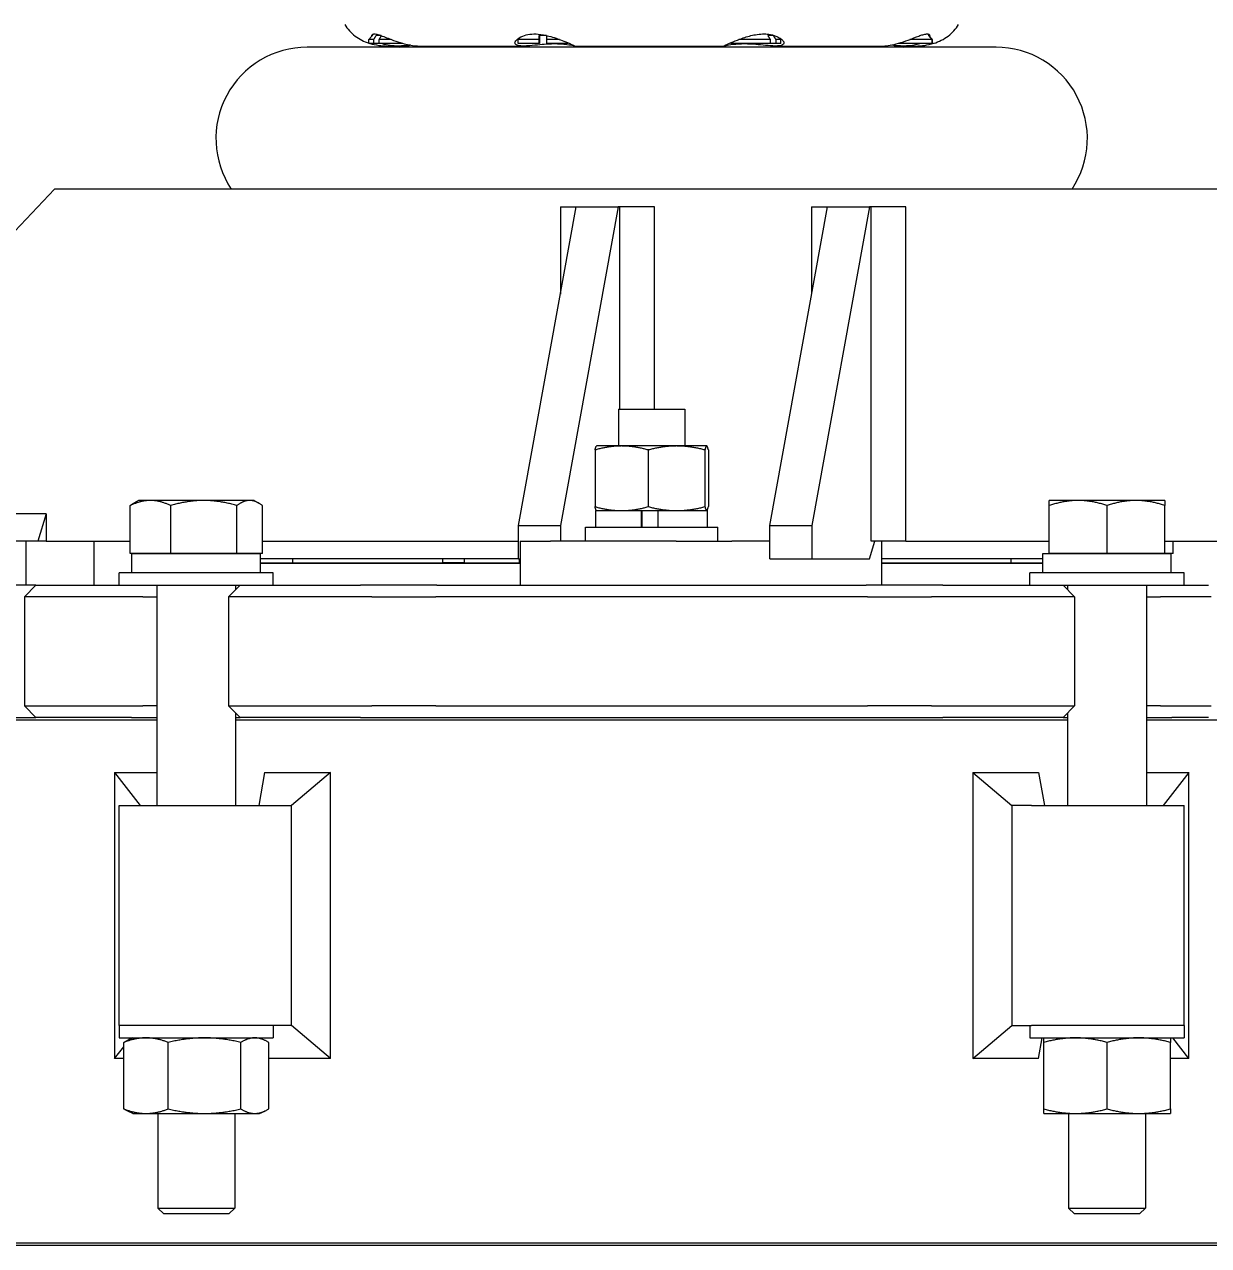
# Model space of a CAD drawing. Header units: inches. Extents: x 20 to 536, y 8 to 344.
# Drawn here: x 387.79 to 401.23, y 140.48 to 154.35 of the extents above; entities that cross this region are included whole.
import ezdxf

# ---------------------------------------------------------------- set-up
doc = ezdxf.new("R2010")
doc.units = ezdxf.units.IN
doc.header["$LTSCALE"] = 16
doc.header["$MEASUREMENT"] = 0
doc.layers.add('Dimension (ANSI)', color=7, linetype='Continuous', lineweight=25)
doc.layers.add('Visible (ANSI)', color=7, linetype='Continuous', lineweight=50)
doc.styles.add('MEMCOR Medium', font='arial.ttf')
doc.dimstyles.new('Default (ANSI)', dxfattribs={"dimscale": 16, "dimtxt": 0.15, "dimasz": 0.098425, "dimexe": 0.125, "dimexo": 0.0625, "dimgap": 0.031496, "dimtad": 0, "dimtih": 1, "dimtoh": 1, "dimdec": 4, "dimrnd": 1e-08, "dimzin": 3, "dimdsep": 46, "dimlunit": 5, "dimtxsty": 'MEMCOR Medium', "dimcen": 0.09, "dimdle": 0.393701, "dimclrd": 256, "dimclre": 256, "dimclrt": 256, "dimadec": 0, "dimazin": 1, "dimtfac": 0.8, "dimtofl": 0, "dimtmove": 0, "dimatfit": 3, "dimfxl": 1, "dimfrac": 1, "dimtolj": 1, "dimtzin": 4, "dimlwd": -1, "dimlwe": -1, "dimarcsym": 0})

# ---------------------------------------------------------------- blocks, each defined once
blk = doc.blocks.new('*D26')
at = {"layer": 'Defpoints', "color": 0, "transparency": 16777216}
for p in [(395.482, 156.991), (453.038, 156.991), (414.024, 61.248)]:
    blk.add_point(p, dxfattribs=at)
at = {"layer": 'Dimension (ANSI)', "transparency": 16777216}
for p, q in [((396.482, 156.991), (455.038, 156.991)), ((453.038, 155.416), (453.038, 137.754)), ((453.038, 62.823), (453.038, 121.283)), ((415.024, 61.248), (455.038, 61.248))]:
    blk.add_line(p, q, dxfattribs=at)
for points in [[(452.776, 155.416), (453.301, 155.416), (453.038, 156.991)], [(452.776, 62.823), (453.301, 62.823), (453.038, 61.248)]]:
    blk.add_solid(points, dxfattribs=at)
at = {"layer": 'Dimension (ANSI)', "transparency": 16777216, "char_height": 2.4, "attachment_point": 2, "style": 'MEMCOR Medium'}
for s, insert in [('\\A1; \\fArial|b0|i0;95{\\H0.8x;\\S3#4;} in', (453.038, 133.945)), ('\\A1;[2431.9 mm]{\\P\\fArial|b0|i0;SHIPPING\\P\\fArial|b0|i0;HEIGHT}', (453.038, 129.015))]:
    blk.add_mtext(s, dxfattribs=dict(at, insert=insert))

msp = doc.modelspace()

# ---------------------------------------------------------------- linework, layer by layer
at = {"layer": 'Visible (ANSI)', "linetype": 'Continuous', "lineweight": 18}
for p, q in [((391.75315, 154.23852), (391.69794, 154.17501)), ((391.75217, 154.17501), (391.69794, 154.17501)), ((391.69794, 154.13097), (391.69794, 154.17501)), ((391.75217, 154.13097), (391.69794, 154.13097)), ((391.75217, 154.13097), (391.75217, 154.17501)), ((391.81105, 154.13097), (391.75217, 154.13097)), ((391.83705, 154.21897), (391.77978, 154.21897)), ((391.81105, 154.17501), (391.81105, 154.13097)), ((391.95078, 154.17501), (391.81105, 154.17501)), ((392.08214, 154.13097), (391.81105, 154.13097)), ((391.91201, 154.10097), (392.02741, 154.10097)), ((392.02741, 154.10097), (392.04222, 154.10097)), ((392.26367, 154.10097), (393.45311, 154.10097)), ((393.40992, 154.19741), (393.39045, 154.17501)), ((393.63, 154.17501), (393.39045, 154.17501)), ((393.39045, 154.13097), (393.39045, 154.17501)), ((393.63, 154.13097), (393.39045, 154.13097)), ((393.63, 154.13097), (393.63, 154.17501)), ((393.6349, 154.13097), (393.63, 154.13097)), ((393.71434, 154.21897), (393.63034, 154.21897)), ((393.6349, 154.17501), (393.6349, 154.13097)), ((393.714, 154.17501), (393.714, 154.13097)), ((393.86126, 154.17501), (393.714, 154.17501)), ((393.95845, 154.13097), (393.714, 154.13097)), ((393.95845, 154.13097), (393.95845, 154.13637)), ((394.03368, 154.10097), (395.73061, 154.10097)), ((395.80509, 154.13097), (395.80509, 154.13759)), ((396.256, 154.13097), (395.80509, 154.13097)), ((396.256, 154.17501), (395.89828, 154.17501)), ((396.28879, 154.21897), (396.22888, 154.21897)), ((396.256, 154.13097), (396.256, 154.17501)), ((396.31592, 154.13097), (396.256, 154.13097)), ((396.31538, 154.10097), (397.52576, 154.10097)), ((396.31592, 154.17501), (396.31592, 154.13097)), ((396.37309, 154.17501), (396.31592, 154.17501)), ((396.37309, 154.13097), (396.31592, 154.13097)), ((396.35512, 154.19568), (396.37309, 154.17501)), ((396.37309, 154.13097), (396.37309, 154.17501)), ((398.0919, 154.13097), (397.70564, 154.13097)), ((397.7722, 154.10097), (397.90241, 154.10097)), ((398.0919, 154.17501), (397.83741, 154.17501)), ((398.0403, 154.2384), (398.05719, 154.21897)), ((398.05719, 154.21897), (398.0532, 154.21897)), ((398.0919, 154.13097), (398.0919, 154.17501)), ((398.09263, 154.13097), (398.0919, 154.13097)), ((398.09263, 154.17501), (398.09263, 154.13097)), ((398.11647, 154.13097), (398.10667, 154.13097)), ((398.11647, 154.13097), (398.11647, 154.134)), ((398.81721, 154.0876), (390.99721, 154.0876)), ((385.75099, 149.97597), (388.12863, 152.47597)), ((406.55645, 152.47597), (388.12863, 152.47597)), ((393.39529, 148.65597), (394.05041, 152.27597)), ((393.87063, 152.27597), (394.05041, 152.27597)), ((393.87063, 152.27597), (393.87063, 151.28256)), ((394.52594, 152.27597), (393.87082, 148.65597)), ((394.05041, 152.27597), (394.52594, 152.27597)), ((394.5468, 152.27597), (394.52594, 152.27597)), ((394.94057, 152.27597), (394.5468, 152.27597)), ((394.5468, 149.97597), (394.5468, 152.27597)), ((394.94057, 149.97597), (394.94057, 152.27597)), ((396.24846, 148.65597), (396.90358, 152.27597)), ((396.7238, 152.27597), (396.90358, 152.27597)), ((396.7238, 152.27597), (396.7238, 151.28256)), ((397.37911, 152.27597), (396.72399, 148.65597)), ((396.90358, 152.27597), (397.37911, 152.27597)), ((397.39997, 152.27597), (397.37911, 152.27597)), ((397.79374, 152.27597), (397.39997, 152.27597)), ((397.39997, 148.47597), (397.39997, 152.27597)), ((397.79374, 148.47597), (397.79374, 152.27597)), ((394.53255, 149.97597), (395.28255, 149.97597)), ((394.53255, 149.97597), (394.53255, 149.55797)), ((395.28255, 149.97597), (395.28255, 149.55797)), ((394.28255, 149.55797), (394.28166, 149.55755)), ((394.56653, 149.55797), (394.28255, 149.55797)), ((395.19063, 149.55797), (394.56653, 149.55797)), ((395.53166, 149.55797), (395.19063, 149.55797)), ((395.53255, 149.55797), (395.53166, 149.55797)), ((395.53255, 149.55797), (395.53345, 149.55755)), ((394.26413, 149.51288), (394.26413, 148.86905)), ((394.86892, 149.51288), (394.86892, 148.86905)), ((395.51234, 149.51288), (395.51234, 148.86905)), ((395.55098, 149.51288), (395.55098, 148.86905)), ((388.98607, 148.3356), (388.98607, 148.881)), ((389.08108, 148.9396), (389.02703, 148.90839)), ((389.21664, 148.9396), (389.08108, 148.9396)), ((389.8227, 148.9396), (389.21664, 148.9396)), ((389.4472, 148.3356), (389.4472, 148.881)), ((390.34314, 148.9396), (389.8227, 148.9396)), ((390.1982, 148.3356), (390.1982, 148.881)), ((390.39308, 148.9396), (390.34314, 148.9396)), ((390.39308, 148.9396), (390.44713, 148.90839)), ((390.48808, 148.3356), (390.48808, 148.881)), ((399.74934, 148.9396), (399.42134, 148.9396)), ((399.42134, 148.3356), (399.42134, 148.881)), ((400.40534, 148.9396), (399.74934, 148.9396)), ((400.07734, 148.3356), (400.07734, 148.881)), ((400.73334, 148.9396), (400.40534, 148.9396)), ((400.73334, 148.3356), (400.73334, 148.881)), ((388.03352, 148.78847), (385.75099, 148.78847)), ((388.03352, 148.78847), (387.93695, 148.47597)), ((388.03352, 148.78847), (388.03352, 148.47597)), ((394.27505, 148.82397), (394.7918, 148.82397)), ((394.27505, 148.63597), (394.27505, 148.82397)), ((394.28255, 148.82397), (394.28166, 148.82439)), ((394.79207, 148.82397), (394.7918, 148.82397)), ((394.7918, 148.63597), (394.7918, 148.82397)), ((394.79207, 148.82397), (394.97969, 148.82397)), ((394.80078, 148.63597), (394.80078, 148.82397)), ((394.97969, 148.63597), (394.97969, 148.82397)), ((394.97969, 148.82397), (395.54005, 148.82397)), ((395.53255, 148.82397), (395.53345, 148.82439)), ((395.54005, 148.63597), (395.54005, 148.82397)), ((393.39529, 148.65597), (393.87082, 148.65597)), ((393.39529, 148.27597), (393.39529, 148.65597)), ((393.87082, 148.65597), (393.87082, 148.47597)), ((394.15755, 148.63597), (395.65755, 148.63597)), ((394.15755, 148.47597), (394.15755, 148.63597)), ((395.65755, 148.47597), (395.65755, 148.63597)), ((396.24846, 148.65597), (396.72399, 148.65597)), ((396.24846, 148.27597), (396.24846, 148.65597)), ((396.72399, 148.65597), (396.72399, 148.27597)), ((387.80176, 148.47597), (382.57095, 148.47597)), ((388.03352, 148.47597), (387.80176, 148.47597)), ((387.80176, 148.47597), (387.80176, 147.97597)), ((388.03352, 148.47597), (387.93695, 148.47597)), ((388.03352, 148.47597), (388.98607, 148.47597)), ((388.5743, 148.47597), (388.5743, 147.97597)), ((390.48808, 148.47597), (393.39529, 148.47597)), ((393.41373, 148.47597), (393.75922, 148.47597)), ((393.41373, 148.47597), (393.41373, 147.97597)), ((395.1858, 148.47597), (393.75922, 148.47597)), ((395.1858, 148.47597), (395.81584, 148.47597)), ((396.24846, 148.47597), (395.81584, 148.47597)), ((397.37911, 148.27597), (397.44091, 148.47597)), ((397.79374, 148.47597), (397.39997, 148.47597)), ((397.51543, 148.47597), (397.51543, 147.97597)), ((397.79374, 148.47597), (399.42134, 148.47597)), ((400.73334, 148.47597), (408.87949, 148.47597)), ((400.82834, 148.3356), (400.82834, 148.47597)), ((389.21664, 148.3356), (388.98607, 148.3356)), ((389.00758, 148.33559), (390.46658, 148.33559)), ((389.00758, 148.11659), (389.00758, 148.33559)), ((389.08108, 148.3356), (389.08108, 148.33559)), ((389.4472, 148.3356), (389.21664, 148.3356)), ((389.8227, 148.3356), (389.4472, 148.3356)), ((390.1982, 148.3356), (389.8227, 148.3356)), ((390.34314, 148.3356), (390.1982, 148.3356)), ((390.48808, 148.3356), (390.34314, 148.3356)), ((390.39308, 148.3356), (390.39308, 148.33559)), ((390.46658, 148.11659), (390.46658, 148.33559)), ((393.39529, 148.27597), (390.46658, 148.27597)), ((390.83128, 148.27597), (390.83128, 148.22597)), ((392.53221, 148.27597), (392.53221, 148.23597)), ((392.77696, 148.27597), (392.77696, 148.22597)), ((393.39529, 148.27597), (393.41373, 148.27597)), ((393.40196, 148.27597), (393.40196, 148.22597)), ((396.24846, 148.27597), (396.72399, 148.27597)), ((396.72399, 148.27597), (397.37911, 148.27597)), ((399.34784, 148.27597), (397.51543, 148.27597)), ((398.98314, 148.27597), (398.98314, 148.22597)), ((399.34784, 148.33559), (400.80684, 148.33559)), ((399.34784, 148.11659), (399.34784, 148.33559)), ((399.74934, 148.3356), (399.42134, 148.3356)), ((399.42134, 148.3356), (399.42134, 148.33559)), ((400.07734, 148.3356), (399.74934, 148.3356)), ((400.40534, 148.3356), (400.07734, 148.3356)), ((400.73334, 148.3356), (400.40534, 148.3356)), ((400.82834, 148.3356), (400.73334, 148.3356)), ((400.73334, 148.3356), (400.73334, 148.33559)), ((400.80684, 148.11659), (400.80684, 148.33559)), ((393.41373, 148.22597), (390.46658, 148.22597)), ((390.46658, 148.22597), (393.41373, 148.22597)), ((392.53221, 148.23597), (392.77696, 148.23597)), ((393.40196, 148.23597), (393.41373, 148.23597)), ((399.34784, 148.22597), (397.51543, 148.22597)), ((397.51543, 148.22597), (399.34784, 148.22597)), ((390.61208, 148.11659), (388.86208, 148.11659)), ((388.86208, 147.97597), (388.86208, 148.11659)), ((390.61208, 147.97597), (390.61208, 148.11659)), ((400.95234, 148.11659), (399.20234, 148.11659)), ((399.20234, 147.97597), (399.20234, 148.11659)), ((400.95234, 147.97597), (400.95234, 148.11659)), ((387.91657, 147.97597), (387.6873, 147.97597)), ((387.91657, 147.97597), (387.78657, 147.84597)), ((387.91657, 147.97597), (388.5846, 147.97597)), ((388.5846, 147.97597), (388.85711, 147.97597)), ((388.85711, 147.97597), (389.00067, 147.97597)), ((389.00067, 147.97597), (390.23495, 147.97597)), ((389.28958, 147.97597), (389.28958, 145.47597)), ((390.23495, 147.97597), (390.10495, 147.84597)), ((390.18458, 147.97597), (390.18458, 147.9256)), ((390.23495, 147.97597), (390.3348, 147.97597)), ((390.3348, 147.97597), (390.6109, 147.97597)), ((390.6109, 147.97597), (391.60142, 147.97597)), ((391.79044, 147.97597), (391.60142, 147.97597)), ((392.47007, 147.97597), (391.79044, 147.97597)), ((392.47007, 147.97597), (397.34435, 147.97597)), ((398.02398, 147.97597), (397.34435, 147.97597)), ((398.21299, 147.97597), (398.02398, 147.97597)), ((398.21299, 147.97597), (399.20352, 147.97597)), ((399.20352, 147.97597), (399.47962, 147.97597)), ((399.47962, 147.97597), (399.57947, 147.97597)), ((399.57947, 147.97597), (399.70947, 147.84597)), ((399.57947, 147.97597), (400.81374, 147.97597)), ((399.62984, 147.97597), (399.62984, 147.9256)), ((400.52484, 147.97597), (400.52484, 145.47597)), ((400.81374, 147.97597), (400.9573, 147.97597)), ((400.9573, 147.97597), (401.22982, 147.97597)), ((388.55442, 147.84597), (387.78657, 147.84597)), ((387.78657, 147.84597), (387.78657, 146.60597)), ((388.82823, 147.84597), (388.55442, 147.84597)), ((389.12897, 147.84597), (388.82823, 147.84597)), ((389.12897, 147.84597), (389.28958, 147.84597)), ((390.31298, 147.84597), (390.10495, 147.84597)), ((390.10495, 147.84597), (390.10495, 146.60597)), ((390.59039, 147.84597), (390.31298, 147.84597)), ((391.72892, 147.84597), (390.59039, 147.84597)), ((391.72892, 147.84597), (391.91794, 147.84597)), ((391.91794, 147.84597), (392.45733, 147.84597)), ((397.35708, 147.84597), (392.45733, 147.84597)), ((397.35708, 147.84597), (397.89647, 147.84597)), ((397.89647, 147.84597), (398.08549, 147.84597)), ((399.22403, 147.84597), (398.08549, 147.84597)), ((399.50144, 147.84597), (399.22403, 147.84597)), ((399.70947, 147.84597), (399.50144, 147.84597)), ((399.70947, 147.84597), (399.70947, 146.60597)), ((400.52484, 147.84597), (400.68545, 147.84597)), ((400.98618, 147.84597), (400.68545, 147.84597)), ((401.26, 147.84597), (400.98618, 147.84597)), ((382.84081, 146.47597), (387.91657, 146.47597)), ((387.78657, 146.60597), (388.55442, 146.60597)), ((387.91657, 146.47597), (387.78657, 146.60597)), ((388.5846, 146.47597), (387.91657, 146.47597)), ((388.55442, 146.60597), (388.82823, 146.60597)), ((388.85711, 146.47597), (388.5846, 146.47597)), ((388.82823, 146.60597), (389.12897, 146.60597)), ((389.00146, 146.47597), (388.85711, 146.47597)), ((389.00146, 146.47597), (389.28958, 146.47597)), ((389.28958, 146.60597), (389.12897, 146.60597)), ((390.10495, 146.60597), (390.31298, 146.60597)), ((390.23495, 146.47597), (390.10495, 146.60597)), ((390.18458, 146.52634), (390.18458, 145.47597)), ((390.18458, 146.47597), (390.23495, 146.47597)), ((390.3348, 146.47597), (390.23495, 146.47597)), ((390.31298, 146.60597), (390.59039, 146.60597)), ((390.6109, 146.47597), (390.3348, 146.47597)), ((390.59039, 146.60597), (391.72892, 146.60597)), ((391.60142, 146.47597), (390.6109, 146.47597)), ((391.60142, 146.47597), (391.79044, 146.47597)), ((391.91794, 146.60597), (391.72892, 146.60597)), ((391.79044, 146.47597), (392.12514, 146.47597)), ((392.45733, 146.60597), (391.91794, 146.60597)), ((392.12514, 146.47597), (397.68928, 146.47597)), ((392.45733, 146.60597), (397.35708, 146.60597)), ((397.89647, 146.60597), (397.35708, 146.60597)), ((397.68928, 146.47597), (398.02398, 146.47597)), ((398.08549, 146.60597), (397.89647, 146.60597)), ((398.02398, 146.47597), (398.21299, 146.47597)), ((398.08549, 146.60597), (399.22403, 146.60597)), ((399.20352, 146.47597), (398.21299, 146.47597)), ((399.47962, 146.47597), (399.20352, 146.47597)), ((399.22403, 146.60597), (399.50144, 146.60597)), ((399.57947, 146.47597), (399.47962, 146.47597)), ((399.50144, 146.60597), (399.70947, 146.60597)), ((399.57947, 146.47597), (399.70947, 146.60597)), ((399.57947, 146.47597), (399.62984, 146.47597)), ((399.62984, 146.52634), (399.62984, 145.47597)), ((400.68545, 146.60597), (400.52484, 146.60597)), ((400.52484, 146.47597), (400.81295, 146.47597)), ((400.68545, 146.60597), (400.98618, 146.60597)), ((400.9573, 146.47597), (400.81295, 146.47597)), ((401.22982, 146.47597), (400.9573, 146.47597)), ((400.98618, 146.60597), (401.26, 146.60597)), ((389.28958, 146.44472), (380.63142, 146.44472)), ((399.62984, 146.44472), (390.18458, 146.44472)), ((409.183, 146.44472), (400.52484, 146.44472)), ((388.80998, 145.85081), (388.80998, 142.60112)), ((388.80998, 145.85081), (389.28958, 145.85081)), ((388.80998, 145.85081), (389.10133, 145.47597)), ((390.51381, 145.85081), (390.44793, 145.47597)), ((390.51381, 145.85081), (391.26164, 145.85081)), ((391.26164, 145.85081), (390.81771, 145.47597)), ((391.26164, 142.60112), (391.26164, 145.85081)), ((398.55278, 145.85081), (398.55278, 142.60112)), ((398.55278, 145.85081), (399.30061, 145.85081)), ((398.55278, 145.85081), (398.99671, 145.47597)), ((399.30061, 145.85081), (399.36649, 145.47597)), ((400.52484, 145.85081), (401.00444, 145.85081)), ((401.00444, 145.85081), (400.71308, 145.47597)), ((401.00444, 142.60112), (401.00444, 145.85081)), ((388.86208, 145.47597), (390.59526, 145.47597)), ((388.86208, 142.97597), (388.86208, 145.47597)), ((390.59526, 145.47597), (390.81771, 145.47597)), ((390.81771, 142.97597), (390.81771, 145.47597)), ((399.21915, 145.47597), (398.99671, 145.47597)), ((398.99671, 145.47597), (398.99671, 142.97597)), ((399.21915, 145.47597), (400.95234, 145.47597)), ((400.95234, 142.97597), (400.95234, 145.47597)), ((390.59526, 142.97597), (388.86208, 142.97597)), ((390.59526, 142.97597), (388.86208, 142.97597)), ((388.86208, 142.97597), (388.86208, 142.83534)), ((390.81771, 142.97597), (390.59526, 142.97597)), ((390.61208, 142.97597), (390.61208, 142.83534)), ((391.26164, 142.60112), (390.81771, 142.97597)), ((398.55278, 142.60112), (398.99671, 142.97597)), ((398.99671, 142.97597), (399.21915, 142.97597)), ((399.20234, 142.97597), (399.20234, 142.83534)), ((400.95234, 142.97597), (399.21915, 142.97597)), ((400.95234, 142.97597), (399.21915, 142.97597)), ((400.95234, 142.97597), (400.95234, 142.83534)), ((388.80998, 142.60112), (388.91395, 142.73488)), ((388.86208, 142.83534), (390.61208, 142.83534)), ((388.91395, 142.02821), (388.91395, 142.78348)), ((389.01808, 142.83534), (388.95884, 142.80772)), ((388.97723, 142.81629), (388.99203, 142.83534)), ((389.41936, 142.02821), (389.41936, 142.78348)), ((390.24249, 142.02821), (390.24249, 142.78348)), ((390.45608, 142.83534), (390.51532, 142.80772)), ((390.47412, 142.82693), (390.47264, 142.83534)), ((390.5602, 142.02821), (390.5602, 142.78348)), ((399.20234, 142.83534), (400.95234, 142.83534)), ((399.30061, 142.60112), (399.34177, 142.83534)), ((399.35834, 142.02821), (399.35834, 142.78348)), ((400.07734, 142.02821), (400.07734, 142.78348)), ((400.79634, 142.02821), (400.79634, 142.78348)), ((401.00444, 142.60112), (400.82238, 142.83534)), ((388.91395, 142.60112), (388.80998, 142.60112)), ((391.26164, 142.60112), (390.5602, 142.60112)), ((399.30061, 142.60112), (398.55278, 142.60112)), ((401.00444, 142.60112), (400.79634, 142.60112)), ((389.01808, 141.97634), (388.95884, 142.00397)), ((389.01808, 141.97634), (389.16666, 141.97634)), ((389.16666, 141.97634), (389.83092, 141.97634)), ((389.29958, 141.97634), (389.29958, 140.90171)), ((389.83092, 141.97634), (390.40135, 141.97634)), ((390.17458, 141.97634), (390.17458, 140.90171)), ((390.40135, 141.97634), (390.45608, 141.97634)), ((390.45608, 141.97634), (390.51532, 142.00397)), ((399.35834, 141.97634), (399.71784, 141.97634)), ((399.63984, 141.97634), (399.63984, 140.90171)), ((399.71784, 141.97634), (400.43684, 141.97634)), ((400.43684, 141.97634), (400.79634, 141.97634)), ((400.51484, 141.97634), (400.51484, 140.90171)), ((389.29958, 140.90171), (390.17458, 140.90171)), ((389.36774, 140.83559), (389.29958, 140.90171)), ((390.10642, 140.83559), (389.36774, 140.83559)), ((390.10642, 140.83559), (390.17458, 140.90171)), ((399.63984, 140.90171), (400.51484, 140.90171)), ((399.708, 140.83559), (399.63984, 140.90171)), ((400.44668, 140.83559), (399.708, 140.83559)), ((400.44668, 140.83559), (400.51484, 140.90171)), ((369.906, 140.50722), (412.92004, 140.50722)), ((412.92004, 140.47597), (369.93728, 140.47597))]:
    msp.add_line(p, q, dxfattribs=at)
for centre, radius, start, end in [((391.78934, 154.55184), 0.41925, 209.34172, 233.614904), ((398.02507, 154.55184), 0.41925, 306.385096, 330.65828), ((391.86353, 154.65252), 0.54432, 233.614904, 252.289212), ((391.91201, 154.81135), 0.71038, 253.289325, 270), ((392.02358, 154.50565), 0.41885, 273.528454, 289.10183), ((397.79083, 154.50565), 0.41885, 252.011788, 266.471546), ((397.90241, 154.81135), 0.71038, 270, 286.973148), ((397.95088, 154.65252), 0.54432, 286.973148, 306.385096), ((390.99721, 153.05097), 1.03663, 90, 213.688743), ((398.81721, 153.05097), 1.03663, 326.311257, 90)]:
    msp.add_arc(centre, radius, start, end, dxfattribs=at)
for points, knots in [([(391.72903, 154.21432), (391.72815, 154.22046), (391.72938, 154.22583), (391.73661, 154.23475), (391.74336, 154.23775), (391.7618, 154.2392), (391.77297, 154.23792), (391.8041, 154.23069), (391.82547, 154.22336), (391.84967, 154.21432)], [-0.853530108, -0.853530108, -0.853530108, -0.853530108, -0.673931626, -0.673931626, -0.462453658, -0.462453658, -0.264803427, -0.264803427, -0.000211713, -0.000211713, -0.000211713, -0.000211713]), ([(393.44506, 154.21432), (393.4679, 154.22339), (393.49445, 154.23073), (393.55406, 154.23911), (393.58655, 154.23984), (393.66056, 154.23345), (393.70143, 154.22513), (393.74151, 154.21432)], [-0.853407262, -0.853407262, -0.853407262, -0.853407262, -0.588484051, -0.588484051, -0.31644113, -0.31644113, 0, 0, 0, 0]), ([(396.0176, 154.21432), (396.04037, 154.22046), (396.06345, 154.22583), (396.11359, 154.23475), (396.14041, 154.23775), (396.191, 154.2392), (396.2144, 154.23792), (396.26616, 154.23069), (396.29301, 154.22336), (396.3162, 154.21432)], [-0.853530108, -0.853530108, -0.853530108, -0.853530108, -0.673931626, -0.673931626, -0.462453658, -0.462453658, -0.264803427, -0.264803427, -0.000211713, -0.000211713, -0.000211713, -0.000211713]), ([(397.93969, 154.21432), (397.95641, 154.22046), (397.97186, 154.22583), (398.0022, 154.23475), (398.0164, 154.23775), (398.03913, 154.2392), (398.04777, 154.23792), (398.06236, 154.23069), (398.06624, 154.22336), (398.06553, 154.21432)], [-0.853530108, -0.853530108, -0.853530108, -0.853530108, -0.673931626, -0.673931626, -0.462453658, -0.462453658, -0.264803427, -0.264803427, -0.000211713, -0.000211713, -0.000211713, -0.000211713]), ([(392.02741, 154.10097), (392.02074, 154.10097), (392.01402, 154.10105), (391.97561, 154.10202), (391.94446, 154.10479), (391.88394, 154.11493), (391.85604, 154.12225), (391.83176, 154.13097)], [-0.554474127, -0.554474127, -0.554474127, -0.554474127, -0.502920157, -0.502920157, -0.261137559, -0.261137559, -0.009124832, -0.009124832, -0.009124832, -0.009124832]), ([(391.84967, 154.21432), (391.86951, 154.2069), (391.89126, 154.19824), (391.93453, 154.18123), (391.95583, 154.17294), (392.01011, 154.153), (392.04425, 154.14145), (392.07871, 154.13191)], [-0.676925671, -0.676925671, -0.676925671, -0.676925671, -0.460674817, -0.460674817, -0.272898687, -0.272898687, -0.000063868, -0.000063868, -0.000063868, -0.000063868]), ([(392.16882, 154.11085), (392.14914, 154.10845), (392.12827, 154.10616), (392.08132, 154.10233), (392.05473, 154.10097), (392.02741, 154.10097)], [-0.947178436, -0.947178436, -0.947178436, -0.947178436, -0.765579916, -0.765579916, -0.554474127, -0.554474127, -0.554474127, -0.554474127]), ([(392.04222, 154.10097), (392.05564, 154.10097), (392.06898, 154.10129), (392.10695, 154.10298), (392.13067, 154.10497), (392.15293, 154.10728)], [-2.352656407, -2.352656407, -2.352656407, -2.352656407, -2.255257183, -2.255257183, -2.071910836, -2.071910836, -2.071910836, -2.071910836]), ([(392.07871, 154.13191), (392.10478, 154.12469), (392.13071, 154.11836), (392.17976, 154.10855), (392.20235, 154.10511), (392.23801, 154.10163), (392.25164, 154.10097), (392.26367, 154.10097)], [-2.871544461, -2.871544461, -2.871544461, -2.871544461, -2.678099034, -2.678099034, -2.491240177, -2.491240177, -2.352656407, -2.352656407, -2.352656407, -2.352656407]), ([(393.35604, 154.13191), (393.35344, 154.14245), (393.35954, 154.15543), (393.38736, 154.18479), (393.41269, 154.20146), (393.44506, 154.21432)], [-0.679188546, -0.679188546, -0.679188546, -0.679188546, -0.376237446, -0.376237446, 0, 0, 0, 0]), ([(393.45311, 154.10097), (393.44777, 154.10097), (393.44258, 154.10105), (393.41411, 154.10202), (393.3952, 154.1048), (393.36652, 154.11511), (393.35829, 154.12278), (393.35604, 154.13191)], [-0.554377565, -0.554377565, -0.554377565, -0.554377565, -0.502552076, -0.502552076, -0.261034155, -0.261034155, 0, 0, 0, 0]), ([(394.03368, 154.10097), (394.03094, 154.10097), (394.02462, 154.10211), (393.99963, 154.10684), (393.97542, 154.11159), (393.92303, 154.11856), (393.89898, 154.12101), (393.85172, 154.12383), (393.82914, 154.12449), (393.78207, 154.12441), (393.75761, 154.12366), (393.70195, 154.12065), (393.67053, 154.11806), (393.59972, 154.11143), (393.56037, 154.10718), (393.49828, 154.10228), (393.47449, 154.10097), (393.45311, 154.10097)], [-2.47054421, -2.47054421, -2.47054421, -2.47054421, -2.26484412, -2.26484412, -1.92294045, -1.92294045, -1.68830482, -1.68830482, -1.49561192, -1.49561192, -1.30174231, -1.30174231, -1.06305664, -1.06305664, -0.76167016, -0.76167016, -0.55437757, -0.55437757, -0.55437757, -0.55437757]), ([(393.74151, 154.21432), (393.76869, 154.20698), (393.79555, 154.19843), (393.84518, 154.18117), (393.86826, 154.17249), (393.91946, 154.15247), (393.94666, 154.14123), (393.96926, 154.13191)], [-0.676901727, -0.676901727, -0.676901727, -0.676901727, -0.463014563, -0.463014563, -0.266547913, -0.266547913, 0, 0, 0, 0]), ([(393.96926, 154.13191), (393.99011, 154.12331), (394.007, 154.11599), (394.02949, 154.10562), (394.03514, 154.1026), (394.03523, 154.10113), (394.03471, 154.10097), (394.03368, 154.10097)], [-3.059543504, -3.059543504, -3.059543504, -3.059543504, -2.798086987, -2.798086987, -2.548233905, -2.548233905, -2.470544209, -2.470544209, -2.470544209, -2.470544209]), ([(395.73061, 154.10097), (395.72976, 154.10097), (395.72917, 154.10105), (395.72731, 154.10202), (395.73168, 154.10479), (395.75273, 154.11511), (395.76987, 154.12278), (395.79157, 154.13191)], [-0.554474127, -0.554474127, -0.554474127, -0.554474127, -0.502920157, -0.502920157, -0.261137559, -0.261137559, -0.000088707, -0.000088707, -0.000088707, -0.000088707]), ([(396.31538, 154.10097), (396.30485, 154.10097), (396.29365, 154.10129), (396.24792, 154.10357), (396.21022, 154.10732), (396.13613, 154.11463), (396.09998, 154.11814), (396.04251, 154.12212), (396.02083, 154.12325), (395.98231, 154.12439), (395.96532, 154.12456), (395.93107, 154.1242), (395.91389, 154.12361), (395.87409, 154.12134), (395.85221, 154.1193), (395.79806, 154.11273), (395.77099, 154.10766), (395.7418, 154.10233), (395.73407, 154.10097), (395.73061, 154.10097)], [-2.35265641, -2.35265641, -2.35265641, -2.35265641, -2.25525718, -2.25525718, -1.97449633, -1.97449633, -1.71890116, -1.71890116, -1.56172628, -1.56172628, -1.43340495, -1.43340495, -1.29589243, -1.29589243, -1.10120059, -1.10120059, -0.76557992, -0.76557992, -0.55447413, -0.55447413, -0.55447413, -0.55447413]), ([(395.79157, 154.13191), (395.81666, 154.14246), (395.84774, 154.15548), (395.9234, 154.18484), (395.97004, 154.20147), (396.0176, 154.21432)], [-0.679255692, -0.679255692, -0.679255692, -0.679255692, -0.375783136, -0.375783136, -0.000065342, -0.000065342, -0.000065342, -0.000065342]), ([(396.40925, 154.13191), (396.40792, 154.12469), (396.40284, 154.11836), (396.38468, 154.10855), (396.37208, 154.10511), (396.34397, 154.10163), (396.33036, 154.10097), (396.31538, 154.10097)], [-2.871544461, -2.871544461, -2.871544461, -2.871544461, -2.678099034, -2.678099034, -2.491240177, -2.491240177, -2.352656407, -2.352656407, -2.352656407, -2.352656407]), ([(396.3162, 154.21432), (396.33522, 154.2069), (396.35189, 154.19824), (396.37767, 154.18123), (396.38757, 154.17294), (396.40561, 154.153), (396.411, 154.14145), (396.40925, 154.13191)], [-0.676925671, -0.676925671, -0.676925671, -0.676925671, -0.460674817, -0.460674817, -0.272898687, -0.272898687, -0.000063868, -0.000063868, -0.000063868, -0.000063868]), ([(397.52576, 154.10097), (397.52988, 154.10097), (397.53421, 154.10105), (397.56006, 154.10202), (397.58518, 154.10479), (397.64364, 154.11511), (397.67611, 154.12278), (397.70906, 154.13191)], [-0.554474127, -0.554474127, -0.554474127, -0.554474127, -0.502920157, -0.502920157, -0.261137559, -0.261137559, -0.000088707, -0.000088707, -0.000088707, -0.000088707]), ([(397.7722, 154.10097), (397.75877, 154.10097), (397.74544, 154.10129), (397.69429, 154.10357), (397.65886, 154.10732), (397.62598, 154.11131), (397.62471, 154.11146), (397.62344, 154.11162)], [-2.352656407, -2.352656407, -2.352656407, -2.352656407, -2.255257183, -2.255257183, -1.974496331, -1.974496331, -1.963106578, -1.963106578, -1.963106578, -1.963106578]), ([(397.70906, 154.13191), (397.74714, 154.14246), (397.78497, 154.15548), (397.8641, 154.18484), (397.90475, 154.20147), (397.93969, 154.21432)], [-0.679255692, -0.679255692, -0.679255692, -0.679255692, -0.375783136, -0.375783136, -0.000065342, -0.000065342, -0.000065342, -0.000065342]), ([(397.9668, 154.13097), (397.94806, 154.12414), (397.92701, 154.11814), (397.88053, 154.10855), (397.85565, 154.10511), (397.81056, 154.10163), (397.7913, 154.10097), (397.7722, 154.10097)], [-2.86307566, -2.86307566, -2.86307566, -2.86307566, -2.678099034, -2.678099034, -2.491240177, -2.491240177, -2.352656407, -2.352656407, -2.352656407, -2.352656407])]:
    msp.add_open_spline(points, degree=3, knots=knots, dxfattribs=at)
for points in [[(391.72958, 154.21141), (391.72935, 154.2124), (391.72916, 154.21337), (391.72903, 154.21432)], [(398.06553, 154.21432), (398.06535, 154.21209), (398.0649, 154.20976), (398.06419, 154.20733)]]:
    msp.add_open_spline(points, degree=3, dxfattribs=at)
for points, weights in [([(391.75217, 154.17501), (391.76697, 154.19861), (391.77978, 154.21897)], [1, 1.00267954782, 1]), ([(391.83835, 154.21849), (391.82567, 154.19834), (391.81105, 154.17501)], [1.00006147459, 1.00264844961, 1]), ([(393.63, 154.17501), (393.63018, 154.19861), (393.63034, 154.21897)], [1, 1.00267954782, 1]), ([(393.63457, 154.21897), (393.63472, 154.19861), (393.6349, 154.17501)], [1, 1.00267954782, 1]), ([(393.71434, 154.21897), (393.71418, 154.19861), (393.714, 154.17501)], [1, 1.00267954782, 1]), ([(396.256, 154.17501), (396.24146, 154.19861), (396.22888, 154.21897)], [1, 1.00267954782, 1]), ([(396.28879, 154.21897), (396.30137, 154.19861), (396.31592, 154.17501)], [1, 1.00267954782, 1]), ([(398.0919, 154.17501), (398.07115, 154.19861), (398.0532, 154.21897)], [1, 1.00267954782, 1]), ([(398.05393, 154.21897), (398.07189, 154.19861), (398.09263, 154.17501)], [1, 1.00267954782, 1]), ([(394.56653, 149.55797), (394.42619, 149.55797), (394.26413, 149.51288)], [1, 1.0379548493, 1]), ([(394.26413, 149.51288), (394.27352, 149.55375), (394.28166, 149.55755)], [1, 1.03428601169, 1.00662839197]), ([(394.86892, 149.51288), (394.70687, 149.55797), (394.56653, 149.55797)], [1, 1.0379548493, 1]), ([(395.19063, 149.55797), (395.04132, 149.55797), (394.86892, 149.51288)], [1, 1.0379548493, 1]), ([(395.51234, 149.51288), (395.33994, 149.55797), (395.19063, 149.55797)], [1, 1.0379548493, 1]), ([(395.53166, 149.55797), (395.52269, 149.55797), (395.51234, 149.51288)], [1, 1.0379548493, 1]), ([(395.55098, 149.51288), (395.54062, 149.55797), (395.53166, 149.55797)], [1, 1.0379548493, 1]), ([(389.21664, 148.9396), (389.10963, 148.9396), (388.98607, 148.881)], [1, 1.0379548493, 1]), ([(388.98607, 148.881), (389.00721, 148.89695), (389.02703, 148.90839)], [1, 1.01005189042, 1.01477953359]), ([(389.4472, 148.881), (389.32364, 148.9396), (389.21664, 148.9396)], [1, 1.0379548493, 1]), ([(389.8227, 148.9396), (389.64843, 148.9396), (389.4472, 148.881)], [1, 1.0379548493, 1]), ([(390.1982, 148.881), (389.99697, 148.9396), (389.8227, 148.9396)], [1, 1.0379548493, 1]), ([(390.34314, 148.9396), (390.27588, 148.9396), (390.1982, 148.881)], [1, 1.0379548493, 1]), ([(390.48808, 148.881), (390.41041, 148.9396), (390.34314, 148.9396)], [1, 1.0379548493, 1]), ([(394.28166, 148.82439), (394.27352, 148.82818), (394.26413, 148.86905)], [1.00662839197, 1.03428601169, 1]), ([(394.26413, 148.86905), (394.42619, 148.82397), (394.56653, 148.82397)], [1, 1.0379548493, 1]), ([(394.56653, 148.82397), (394.70687, 148.82397), (394.86892, 148.86905)], [1, 1.0379548493, 1]), ([(394.86892, 148.86905), (395.04132, 148.82397), (395.19063, 148.82397)], [1, 1.0379548493, 1]), ([(395.19063, 148.82397), (395.33994, 148.82397), (395.51234, 148.86905)], [1, 1.0379548493, 1]), ([(395.51234, 148.86905), (395.52269, 148.82397), (395.53166, 148.82397)], [1, 1.0379548493, 1]), ([(395.53166, 148.82397), (395.54062, 148.82397), (395.55098, 148.86905)], [1, 1.0379548493, 1]), ([(399.42134, 148.881), (399.42134, 148.9396), (399.42134, 148.9396)], [1, 1.0379548493, 1]), ([(399.74934, 148.9396), (399.59711, 148.9396), (399.42134, 148.881)], [1, 1.0379548493, 1]), ([(400.07734, 148.881), (399.90157, 148.9396), (399.74934, 148.9396)], [1, 1.0379548493, 1]), ([(400.40534, 148.9396), (400.25311, 148.9396), (400.07734, 148.881)], [1, 1.0379548493, 1]), ([(400.73334, 148.881), (400.55757, 148.9396), (400.40534, 148.9396)], [1, 1.0379548493, 1]), ([(400.73334, 148.9396), (400.73334, 148.9396), (400.73334, 148.881)], [1, 1.0379548493, 1]), ([(389.16666, 142.83534), (389.04937, 142.83534), (388.91395, 142.78348)], [1, 1.0379548493, 1]), ([(388.91395, 142.78348), (388.93712, 142.79759), (388.95884, 142.80772)], [1, 1.01005189042, 1.01477953359]), ([(389.41936, 142.78348), (389.28394, 142.83534), (389.16666, 142.83534)], [1, 1.0379548493, 1]), ([(389.83092, 142.83534), (389.63992, 142.83534), (389.41936, 142.78348)], [1, 1.0379548493, 1]), ([(390.24249, 142.78348), (390.02193, 142.83534), (389.83092, 142.83534)], [1, 1.0379548493, 1]), ([(390.40135, 142.83534), (390.32762, 142.83534), (390.24249, 142.78348)], [1, 1.0379548493, 1]), ([(390.5602, 142.78348), (390.47507, 142.83534), (390.40135, 142.83534)], [1, 1.0379548493, 1]), ([(399.35834, 142.78348), (399.35834, 142.83534), (399.35834, 142.83534)], [1, 1.0379548493, 1]), ([(399.71784, 142.83534), (399.551, 142.83534), (399.35834, 142.78348)], [1, 1.0379548493, 1]), ([(400.07734, 142.78348), (399.88468, 142.83534), (399.71784, 142.83534)], [1, 1.0379548493, 1]), ([(400.43684, 142.83534), (400.27, 142.83534), (400.07734, 142.78348)], [1, 1.0379548493, 1]), ([(400.79634, 142.78348), (400.60368, 142.83534), (400.43684, 142.83534)], [1, 1.0379548493, 1]), ([(400.79634, 142.83534), (400.79634, 142.83534), (400.79634, 142.78348)], [1, 1.0379548493, 1]), ([(388.95884, 142.00397), (388.93712, 142.01409), (388.91395, 142.02821)], [1.01477953359, 1.01005189042, 1]), ([(388.91395, 142.02821), (389.04937, 141.97634), (389.16666, 141.97634)], [1, 1.0379548493, 1]), ([(389.16666, 141.97634), (389.28394, 141.97634), (389.41936, 142.02821)], [1, 1.0379548493, 1]), ([(389.41936, 142.02821), (389.63992, 141.97634), (389.83092, 141.97634)], [1, 1.0379548493, 1]), ([(389.83092, 141.97634), (390.02193, 141.97634), (390.24249, 142.02821)], [1, 1.0379548493, 1]), ([(390.24249, 142.02821), (390.32762, 141.97634), (390.40135, 141.97634)], [1, 1.0379548493, 1]), ([(390.40135, 141.97634), (390.47507, 141.97634), (390.5602, 142.02821)], [1, 1.0379548493, 1]), ([(399.35834, 141.97634), (399.35834, 141.97634), (399.35834, 142.02821)], [1, 1.0379548493, 1]), ([(399.35834, 142.02821), (399.551, 141.97634), (399.71784, 141.97634)], [1, 1.0379548493, 1]), ([(399.71784, 141.97634), (399.88468, 141.97634), (400.07734, 142.02821)], [1, 1.0379548493, 1]), ([(400.07734, 142.02821), (400.27, 141.97634), (400.43684, 141.97634)], [1, 1.0379548493, 1]), ([(400.43684, 141.97634), (400.60368, 141.97634), (400.79634, 142.02821)], [1, 1.0379548493, 1]), ([(400.79634, 142.02821), (400.79634, 141.97634), (400.79634, 141.97634)], [1, 1.0379548493, 1])]:
    msp.add_rational_spline(points, weights, degree=2, dxfattribs=at)

# ---------------------------------------------------------------- dimensions: what is measured, and where the dimension line sits
at = {"layer": 'Dimension (ANSI)'}
dim = msp.add_linear_dim(base=(453.03806, 156.99097), p1=(414.02373, 61.24797), p2=(395.48221, 156.99097), angle=90, text=' \\fArial|b0|i0;<> in\\X[2431.9 mm]{\\P\\fArial|b0|i0;SHIPPING\\P\\fArial|b0|i0;HEIGHT}', dimstyle='Default (ANSI)', override={"dimgap": 0.031496, "dimdec": 4, "dimpost": '', "dimtol": 0, "dimlim": 0, "dimtp": 0, "dimtm": 0, "dimtdec": 2, "dimatfit": 1, "dimtvp": -0.375}, dxfattribs=at)
dim.commit()
dim.dimension.update_dxf_attribs({"geometry": '*D26', "text_midpoint": (453.03806, 129.51869), "dimtype": 160})

doc.saveas('drawing.dxf')
